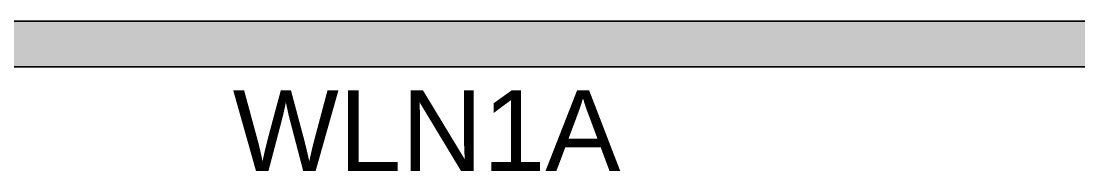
# Model space of a CAD drawing. Header units: inches. Extents: x -4126 to -1814, y 9773 to 12338.
# Drawn here: x -3725.4 to -3528.6, y 10325 to 10352.8 of the extents above; entities that cross this region are included whole.
import ezdxf

# ---------------------------------------------------------------- set-up
doc = ezdxf.new("R2010")
doc.units = ezdxf.units.IN
doc.header["$MEASUREMENT"] = 0
doc.layers.add('I-WALL', color=2, linetype='Continuous', lineweight=13)
doc.layers.add('loads', color=1, linetype='Continuous')
doc.styles.add('Arial', font='Arial.ttf', dxfattribs={"height": 18})

# ---------------------------------------------------------------- blocks, each defined once
blk = doc.blocks.new('CTR - 1st Phase - Common Walls_rvt-1-FRAMING PLAN - 1ST FLOOR')
at = {"layer": 'I-WALL', "lineweight": 5, "transparency": 33554585}
h = blk.add_hatch(color=8, dxfattribs=at)
h.paths.add_polyline_path([(-3497.55, 10344.35), (-3497.55, 10345.15), (-3498.29, 10345.15), (-3497.95, 10344.78), (-3819.32, 10344.78), (-3819.32, 10344.35), (-3497.56, 10344.35)], flags=0)
h.paths.add_polyline_path([(-3498.37, 10345.24), (-3497.55, 10345.24), (-3497.55, 10346.04), (-3819.32, 10346.04), (-3819.32, 10345.61), (-3498.71, 10345.61)], flags=0)
h.paths.add_polyline_path([(-3744.51, 10346.43), (-3497.55, 10346.43), (-3497.55, 10352.84), (-3819.32, 10352.84), (-3819.32, 10346.43), (-3801.85, 10346.43)], flags=0)
for points in [[(-3505.3, 10346.04), (-3499.1, 10346.04), (-3499.46, 10346.43), (-3819.32, 10346.43), (-3819.32, 10346.04), (-3531.71, 10346.04)], [(-3497.95, 10344.78), (-3498.29, 10345.15), (-3497.55, 10345.19), (-3497.57, 10345.24), (-3498.37, 10345.24), (-3498.71, 10345.61), (-3819.32, 10345.61), (-3819.32, 10344.78), (-3505.3, 10344.78)]]:
    blk.add_hatch(color=8, dxfattribs=at).paths.add_polyline_path(points, flags=0)
at = {"layer": 'I-WALL', "color": 253}
for p, q in [((-3819.32, 10352.84), (-3505.3, 10352.84)), ((-3497.55, 10344.34), (-3819.32, 10344.34))]:
    blk.add_line(p, q, dxfattribs=at)
at = {"layer": 'I-WALL', "color": 9}
for p, q in [((-3505.3, 10352.84), (-3819.32, 10352.84)), ((-3819.32, 10344.34), (-3497.55, 10344.34))]:
    blk.add_line(p, q, dxfattribs=at)

msp = doc.modelspace()

# ---------------------------------------------------------------- block references
at = {"lineweight": 5}
msp.add_blockref('CTR - 1st Phase - Common Walls_rvt-1-FRAMING PLAN - 1ST FLOOR', (0, 0), dxfattribs=at)

# ---------------------------------------------------------------- texts
at = {"layer": 'loads', "insert": (-3686, 10340), "char_height": 15, "width": 29.92125, "attachment_point": 1, "style": 'Arial'}
msp.add_mtext('WLN1A', dxfattribs=at)

doc.saveas('drawing.dxf')
